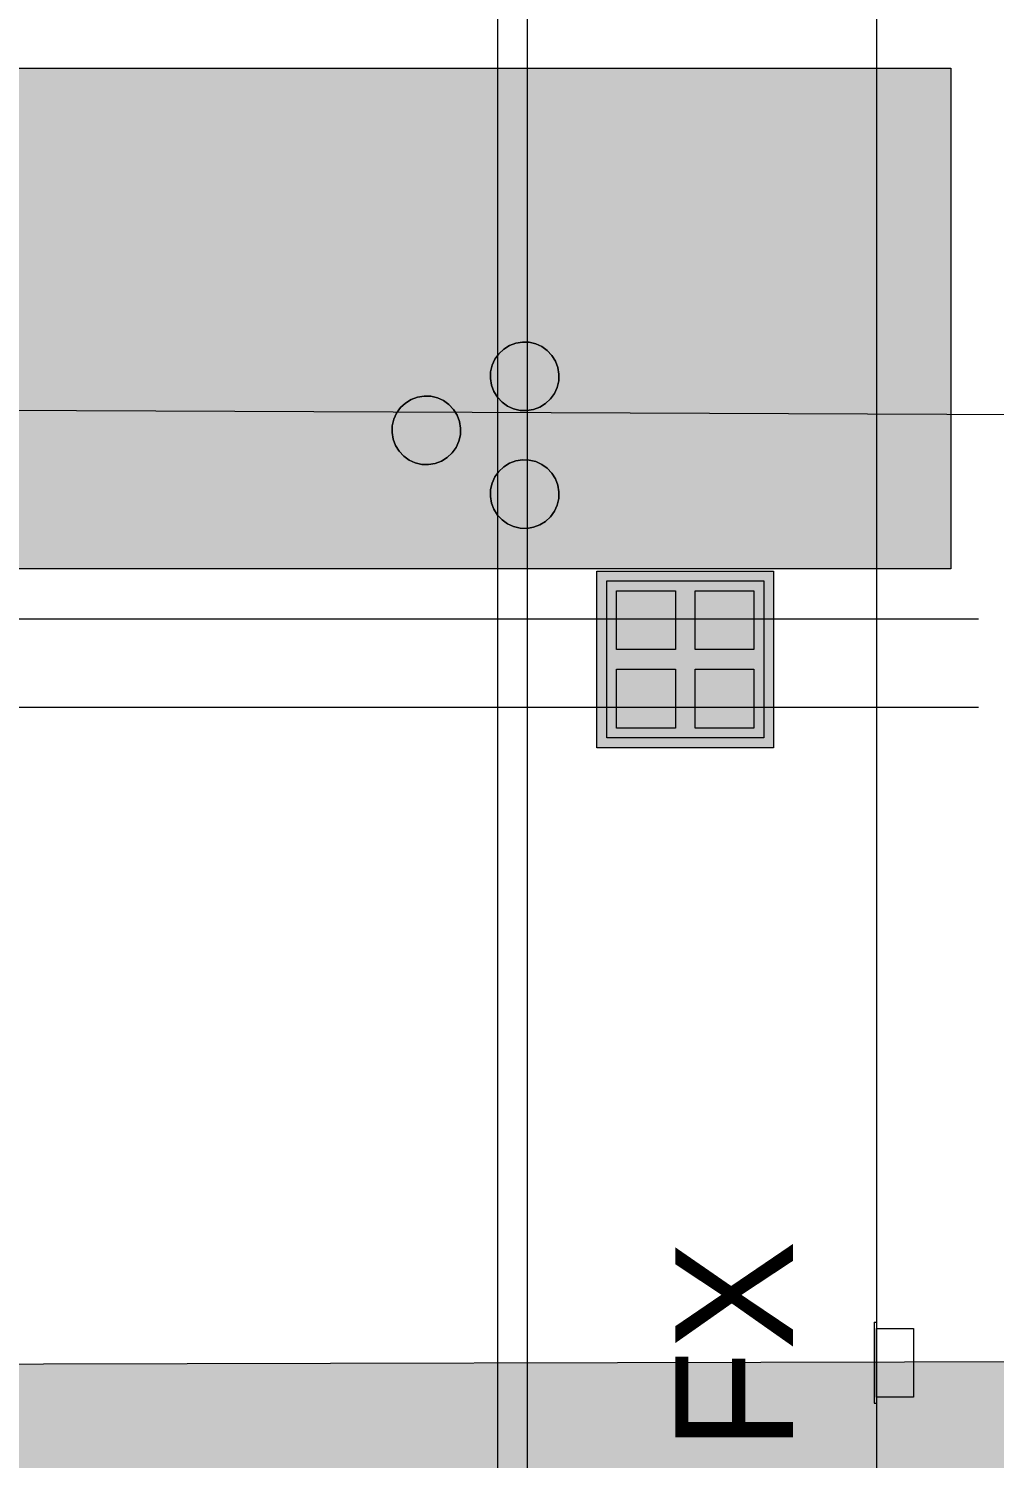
# Model space of a CAD drawing. Header units: inches. Extents: x -10671 to 1761, y -674 to 7170.
# Drawn here: x -7767.1 to -7570.3, y 5615.5 to 5906.8 of the extents above; entities that cross this region are included whole.
import ezdxf

# ---------------------------------------------------------------- set-up
doc = ezdxf.new("R2010")
doc.units = ezdxf.units.IN
doc.header["$LTSCALE"] = 19.2
doc.header["$MEASUREMENT"] = 0
for name, color, linetype, lineweight, true_color in [('DWG-bldg-utility box', 3, 'Continuous', 18, 0x00ff00), ('Venue-Ceiling-HVAC', 7, 'Continuous', 5, 0xbbbbbb), ('Venue-Ceiling-Obstructions', 7, 'Continuous', 5, 0xdd0000), ('Venue-Fire Apparatus and Text', 1, 'Continuous', 5, 0xff0000), ('Venue-Rigging Steel-High', 7, 'Continuous', 5, 0x800000), ('Venue-Rigging Steel-Low', 7, 'Continuous', 5, 0x0000dd)]:
    doc.layers.add(name, color=color, linetype=linetype, lineweight=lineweight, true_color=true_color)
for name, color, linetype, lineweight in [('Venue-Ceiling-Lights', 7, 'Continuous', 5), ('Venue-Ceiling-Lights Circuits', 7, 'Continuous', 5), ('Venue-Floor Pockets', 7, 'Continuous', 5), ('Venue-Walls and Doors', 7, 'Continuous', 5)]:
    doc.layers.add(name, color=color, linetype=linetype, lineweight=lineweight)
doc.styles.add('Arial', font='Arial')

# ---------------------------------------------------------------- blocks, each defined once
blk = doc.blocks.new('FLOORBOX')
at = {"layer": 'Venue-Floor Pockets', "linetype": 'Continuous', "lineweight": 0, "true_color": 0xaaaaaa}
blk.add_hatch(color=253, dxfattribs=at).paths.add_polyline_path([(-18, 18), (18, 18), (18, -18), (-18, -18)])
at = {"layer": 'Venue-Floor Pockets', "linetype": 'Continuous', "lineweight": 0, "true_color": 0xbbbbbb}
blk.add_hatch(color=9, dxfattribs=at).paths.add_polyline_path([(-16, 16), (16, 16), (16, -16), (-16, -16)])
at = {"layer": 'Venue-Floor Pockets', "linetype": 'Continuous', "lineweight": 0, "true_color": 0xdddddd}
for points in [[(-14, 14), (-2, 14), (-2, 2), (-14, 2)], [(2, 14), (14, 14), (14, 2), (2, 2)], [(-14, -2), (-2, -2), (-2, -14), (-14, -14)], [(2, -2), (14, -2), (14, -14), (2, -14)]]:
    blk.add_hatch(color=254, dxfattribs=at).paths.add_polyline_path(points)
at = {"layer": 'Venue-Floor Pockets', "color": 7, "linetype": 'Continuous', "lineweight": 5, "flags": 128}
for points in [[(-18, 18), (18, 18), (18, -18), (-18, -18)], [(-16, 16), (16, 16), (16, -16), (-16, -16)], [(-14, 14), (-2, 14), (-2, 2), (-14, 2)], [(2, 14), (14, 14), (14, 2), (2, 2)], [(-14, -2), (-2, -2), (-2, -14), (-14, -14)], [(2, -2), (14, -2), (14, -14), (2, -14)]]:
    blk.add_lwpolyline(points, close=True, dxfattribs=at)
blk = doc.blocks.new('FEVC')
at = {"layer": 'Venue-Fire Apparatus and Text'}
for p, q in [((8.25, 0.5), (-8.25, 0.5)), ((-8.25, 0.5), (-8.25, 0)), ((8.25, 0), (-8.25, 0)), ((8.25, 0.5), (8.25, 0))]:
    blk.add_line(p, q, dxfattribs=at)
at = {"layer": 'Venue-Fire Apparatus and Text', "flags": 128}
blk.add_lwpolyline([(-7, 0), (7, 0), (7, -7.5), (-7, -7.5)], close=True, dxfattribs=at)
blk = doc.blocks.new('Group-1309-1')
at = {"layer": 'Venue-Ceiling-Lights', "color": 12, "linetype": 'Continuous', "lineweight": 5, "true_color": 0xdd0000}
for points, invisible_edges in [([(-7672.96, 5835.51, 372.05), (-7670.24, 5841.52, 372.05), (-7666.44, 5842.95, 372.05), (-7672.96, 5835.51, 372.05)], 15), ([(-7665.52, 5828.98, 372.05), (-7672.96, 5835.51, 372.05), (-7666.44, 5842.95, 372.05), (-7665.52, 5828.98, 372.05)], 15), ([(-7666.44, 5842.95, 360.05), (-7670.24, 5841.52, 360.05), (-7672.96, 5835.51, 360.05), (-7666.44, 5842.95, 360.05)], 15), ([(-7658.99, 5836.42, 360.05), (-7666.44, 5842.95, 360.05), (-7672.96, 5835.51, 360.05), (-7658.99, 5836.42, 360.05)], 15), ([(-7672.96, 5835.51, 372.05), (-7672.04, 5839.47, 372.05), (-7670.24, 5841.52, 372.05), (-7672.96, 5835.51, 372.05)], 15), ([(-7670.24, 5841.52, 360.05), (-7672.04, 5839.47, 360.05), (-7672.96, 5835.51, 360.05), (-7670.24, 5841.52, 360.05)], 15), ([(-7672.04, 5839.47, 372.05), (-7671.24, 5840.58, 372.05), (-7670.24, 5841.52, 372.05), (-7672.04, 5839.47, 372.05)], 12), ([(-7670.24, 5841.52, 360.05), (-7671.24, 5840.58, 360.05), (-7672.04, 5839.47, 360.05), (-7670.24, 5841.52, 360.05)], 12), ([(-7670.24, 5841.52, 372.05), (-7669.08, 5842.24, 372.05), (-7666.44, 5842.95, 372.05), (-7670.24, 5841.52, 372.05)], 14), ([(-7666.44, 5842.95, 360.05), (-7669.08, 5842.24, 360.05), (-7670.24, 5841.52, 360.05), (-7666.44, 5842.95, 360.05)], 13), ([(-7669.08, 5842.24, 372.05), (-7667.79, 5842.73, 372.05), (-7666.44, 5842.95, 372.05), (-7669.08, 5842.24, 372.05)], 12), ([(-7666.44, 5842.95, 360.05), (-7667.79, 5842.73, 360.05), (-7669.08, 5842.24, 360.05), (-7666.44, 5842.95, 360.05)], 12), ([(-7666.44, 5842.95, 372.05), (-7665.07, 5842.91, 372.05), (-7662.48, 5842.03, 372.05), (-7666.44, 5842.95, 372.05)], 14), ([(-7666.44, 5842.95, 372.05), (-7662.48, 5842.03, 372.05), (-7660.43, 5840.23, 372.05), (-7666.44, 5842.95, 372.05)], 15), ([(-7666.44, 5842.95, 372.05), (-7660.43, 5840.23, 372.05), (-7658.99, 5836.42, 372.05), (-7666.44, 5842.95, 372.05)], 15), ([(-7666.44, 5842.95, 372.05), (-7658.99, 5836.42, 372.05), (-7665.52, 5828.98, 372.05), (-7666.44, 5842.95, 372.05)], 15), ([(-7662.48, 5842.03, 360.05), (-7665.07, 5842.91, 360.05), (-7666.44, 5842.95, 360.05), (-7662.48, 5842.03, 360.05)], 13), ([(-7660.43, 5840.23, 360.05), (-7662.48, 5842.03, 360.05), (-7666.44, 5842.95, 360.05), (-7660.43, 5840.23, 360.05)], 15), ([(-7658.99, 5836.42, 360.05), (-7660.43, 5840.23, 360.05), (-7666.44, 5842.95, 360.05), (-7658.99, 5836.42, 360.05)], 15), ([(-7665.07, 5842.91, 372.05), (-7663.73, 5842.6, 372.05), (-7662.48, 5842.03, 372.05), (-7665.07, 5842.91, 372.05)], 12), ([(-7662.48, 5842.03, 360.05), (-7663.73, 5842.6, 360.05), (-7665.07, 5842.91, 360.05), (-7662.48, 5842.03, 360.05)], 12), ([(-7662.48, 5842.03, 372.05), (-7661.36, 5841.23, 372.05), (-7660.43, 5840.23, 372.05), (-7662.48, 5842.03, 372.05)], 12), ([(-7660.43, 5840.23, 360.05), (-7661.36, 5841.23, 360.05), (-7662.48, 5842.03, 360.05), (-7660.43, 5840.23, 360.05)], 12), ([(-7672.96, 5835.51, 372.05), (-7672.92, 5836.88, 372.05), (-7672.04, 5839.47, 372.05), (-7672.96, 5835.51, 372.05)], 14), ([(-7672.04, 5839.47, 360.05), (-7672.92, 5836.88, 360.05), (-7672.96, 5835.51, 360.05), (-7672.04, 5839.47, 360.05)], 13), ([(-7672.92, 5836.88, 372.05), (-7672.61, 5838.22, 372.05), (-7672.04, 5839.47, 372.05), (-7672.92, 5836.88, 372.05)], 12), ([(-7672.04, 5839.47, 360.05), (-7672.61, 5838.22, 360.05), (-7672.92, 5836.88, 360.05), (-7672.04, 5839.47, 360.05)], 12), ([(-7660.43, 5840.23, 372.05), (-7659.7, 5839.06, 372.05), (-7658.99, 5836.42, 372.05), (-7660.43, 5840.23, 372.05)], 14), ([(-7658.99, 5836.42, 360.05), (-7659.7, 5839.06, 360.05), (-7660.43, 5840.23, 360.05), (-7658.99, 5836.42, 360.05)], 13), ([(-7659.7, 5839.06, 372.05), (-7659.22, 5837.78, 372.05), (-7658.99, 5836.42, 372.05), (-7659.7, 5839.06, 372.05)], 12), ([(-7658.99, 5836.42, 360.05), (-7659.22, 5837.78, 360.05), (-7659.7, 5839.06, 360.05), (-7658.99, 5836.42, 360.05)], 12), ([(-7672.96, 5835.51, 360.05), (-7665.52, 5828.98, 360.05), (-7658.99, 5836.42, 360.05), (-7672.96, 5835.51, 360.05)], 15), ([(-7672.26, 5832.87, 372.05), (-7672.74, 5834.15, 372.05), (-7672.96, 5835.51, 372.05), (-7672.26, 5832.87, 372.05)], 12), ([(-7671.53, 5831.71, 372.05), (-7672.26, 5832.87, 372.05), (-7672.96, 5835.51, 372.05), (-7671.53, 5831.71, 372.05)], 14), ([(-7665.52, 5828.98, 372.05), (-7671.53, 5831.71, 372.05), (-7672.96, 5835.51, 372.05), (-7665.52, 5828.98, 372.05)], 15), ([(-7672.96, 5835.51, 360.05), (-7672.74, 5834.15, 360.05), (-7672.26, 5832.87, 360.05), (-7672.96, 5835.51, 360.05)], 12), ([(-7672.96, 5835.51, 360.05), (-7672.26, 5832.87, 360.05), (-7671.53, 5831.71, 360.05), (-7672.96, 5835.51, 360.05)], 13), ([(-7672.96, 5835.51, 360.05), (-7671.53, 5831.71, 360.05), (-7665.52, 5828.98, 360.05), (-7672.96, 5835.51, 360.05)], 15), ([(-7658.99, 5836.42, 372.05), (-7661.72, 5830.41, 372.05), (-7665.52, 5828.98, 372.05), (-7658.99, 5836.42, 372.05)], 15), ([(-7665.52, 5828.98, 360.05), (-7661.72, 5830.41, 360.05), (-7658.99, 5836.42, 360.05), (-7665.52, 5828.98, 360.05)], 15), ([(-7658.99, 5836.42, 372.05), (-7659.92, 5832.47, 372.05), (-7661.72, 5830.41, 372.05), (-7658.99, 5836.42, 372.05)], 15), ([(-7661.72, 5830.41, 360.05), (-7659.92, 5832.47, 360.05), (-7658.99, 5836.42, 360.05), (-7661.72, 5830.41, 360.05)], 15), ([(-7658.99, 5836.42, 372.05), (-7659.04, 5835.05, 372.05), (-7659.92, 5832.47, 372.05), (-7658.99, 5836.42, 372.05)], 14), ([(-7659.92, 5832.47, 360.05), (-7659.04, 5835.05, 360.05), (-7658.99, 5836.42, 360.05), (-7659.92, 5832.47, 360.05)], 13), ([(-7659.04, 5835.05, 372.05), (-7659.35, 5833.72, 372.05), (-7659.92, 5832.47, 372.05), (-7659.04, 5835.05, 372.05)], 12), ([(-7659.92, 5832.47, 360.05), (-7659.35, 5833.72, 360.05), (-7659.04, 5835.05, 360.05), (-7659.92, 5832.47, 360.05)], 12), ([(-7693, 5824.51, 372.05), (-7690.28, 5830.52, 372.05), (-7686.47, 5831.95, 372.05), (-7693, 5824.51, 372.05)], 15), ([(-7685.56, 5817.98, 372.05), (-7693, 5824.51, 372.05), (-7686.47, 5831.95, 372.05), (-7685.56, 5817.98, 372.05)], 15), ([(-7686.47, 5831.95, 360.05), (-7690.28, 5830.52, 360.05), (-7693, 5824.51, 360.05), (-7686.47, 5831.95, 360.05)], 15), ([(-7679.03, 5825.42, 360.05), (-7686.47, 5831.95, 360.05), (-7693, 5824.51, 360.05), (-7679.03, 5825.42, 360.05)], 15), ([(-7690.28, 5830.52, 372.05), (-7689.11, 5831.24, 372.05), (-7686.47, 5831.95, 372.05), (-7690.28, 5830.52, 372.05)], 14), ([(-7686.47, 5831.95, 360.05), (-7689.11, 5831.24, 360.05), (-7690.28, 5830.52, 360.05), (-7686.47, 5831.95, 360.05)], 13), ([(-7689.11, 5831.24, 372.05), (-7687.83, 5831.73, 372.05), (-7686.47, 5831.95, 372.05), (-7689.11, 5831.24, 372.05)], 12), ([(-7686.47, 5831.95, 360.05), (-7687.83, 5831.73, 360.05), (-7689.11, 5831.24, 360.05), (-7686.47, 5831.95, 360.05)], 12), ([(-7686.47, 5831.95, 372.05), (-7685.1, 5831.91, 372.05), (-7682.51, 5831.03, 372.05), (-7686.47, 5831.95, 372.05)], 14), ([(-7686.47, 5831.95, 372.05), (-7682.51, 5831.03, 372.05), (-7680.46, 5829.23, 372.05), (-7686.47, 5831.95, 372.05)], 15), ([(-7686.47, 5831.95, 372.05), (-7680.46, 5829.23, 372.05), (-7679.03, 5825.42, 372.05), (-7686.47, 5831.95, 372.05)], 15), ([(-7686.47, 5831.95, 372.05), (-7679.03, 5825.42, 372.05), (-7685.56, 5817.98, 372.05), (-7686.47, 5831.95, 372.05)], 15), ([(-7682.51, 5831.03, 360.05), (-7685.1, 5831.91, 360.05), (-7686.47, 5831.95, 360.05), (-7682.51, 5831.03, 360.05)], 13), ([(-7680.46, 5829.23, 360.05), (-7682.51, 5831.03, 360.05), (-7686.47, 5831.95, 360.05), (-7680.46, 5829.23, 360.05)], 15), ([(-7679.03, 5825.42, 360.05), (-7680.46, 5829.23, 360.05), (-7686.47, 5831.95, 360.05), (-7679.03, 5825.42, 360.05)], 15), ([(-7685.1, 5831.91, 372.05), (-7683.76, 5831.6, 372.05), (-7682.51, 5831.03, 372.05), (-7685.1, 5831.91, 372.05)], 12), ([(-7682.51, 5831.03, 360.05), (-7683.76, 5831.6, 360.05), (-7685.1, 5831.91, 360.05), (-7682.51, 5831.03, 360.05)], 12), ([(-7659.92, 5832.47, 372.05), (-7660.72, 5831.35, 372.05), (-7661.72, 5830.41, 372.05), (-7659.92, 5832.47, 372.05)], 12), ([(-7661.72, 5830.41, 360.05), (-7660.72, 5831.35, 360.05), (-7659.92, 5832.47, 360.05), (-7661.72, 5830.41, 360.05)], 12), ([(-7693, 5824.51, 372.05), (-7692.08, 5828.47, 372.05), (-7690.28, 5830.52, 372.05), (-7693, 5824.51, 372.05)], 15), ([(-7690.28, 5830.52, 360.05), (-7692.08, 5828.47, 360.05), (-7693, 5824.51, 360.05), (-7690.28, 5830.52, 360.05)], 15), ([(-7692.08, 5828.47, 372.05), (-7691.28, 5829.58, 372.05), (-7690.28, 5830.52, 372.05), (-7692.08, 5828.47, 372.05)], 12), ([(-7690.28, 5830.52, 360.05), (-7691.28, 5829.58, 360.05), (-7692.08, 5828.47, 360.05), (-7690.28, 5830.52, 360.05)], 12), ([(-7682.51, 5831.03, 372.05), (-7681.4, 5830.23, 372.05), (-7680.46, 5829.23, 372.05), (-7682.51, 5831.03, 372.05)], 12), ([(-7680.46, 5829.23, 360.05), (-7681.4, 5830.23, 360.05), (-7682.51, 5831.03, 360.05), (-7680.46, 5829.23, 360.05)], 12), ([(-7680.46, 5829.23, 372.05), (-7679.74, 5828.06, 372.05), (-7679.03, 5825.42, 372.05), (-7680.46, 5829.23, 372.05)], 14), ([(-7679.03, 5825.42, 360.05), (-7679.74, 5828.06, 360.05), (-7680.46, 5829.23, 360.05), (-7679.03, 5825.42, 360.05)], 13), ([(-7669.48, 5829.9, 372.05), (-7670.59, 5830.7, 372.05), (-7671.53, 5831.71, 372.05), (-7669.48, 5829.9, 372.05)], 12), ([(-7665.52, 5828.98, 372.05), (-7669.48, 5829.9, 372.05), (-7671.53, 5831.71, 372.05), (-7665.52, 5828.98, 372.05)], 15), ([(-7671.53, 5831.71, 360.05), (-7670.59, 5830.7, 360.05), (-7669.48, 5829.9, 360.05), (-7671.53, 5831.71, 360.05)], 12), ([(-7671.53, 5831.71, 360.05), (-7669.48, 5829.9, 360.05), (-7665.52, 5828.98, 360.05), (-7671.53, 5831.71, 360.05)], 15), ([(-7666.89, 5829.03, 372.05), (-7668.23, 5829.34, 372.05), (-7669.48, 5829.9, 372.05), (-7666.89, 5829.03, 372.05)], 12), ([(-7665.52, 5828.98, 372.05), (-7666.89, 5829.03, 372.05), (-7669.48, 5829.9, 372.05), (-7665.52, 5828.98, 372.05)], 14), ([(-7669.48, 5829.9, 360.05), (-7668.23, 5829.34, 360.05), (-7666.89, 5829.03, 360.05), (-7669.48, 5829.9, 360.05)], 12), ([(-7669.48, 5829.9, 360.05), (-7666.89, 5829.03, 360.05), (-7665.52, 5828.98, 360.05), (-7669.48, 5829.9, 360.05)], 13), ([(-7661.72, 5830.41, 372.05), (-7662.88, 5829.69, 372.05), (-7665.52, 5828.98, 372.05), (-7661.72, 5830.41, 372.05)], 14), ([(-7665.52, 5828.98, 360.05), (-7662.88, 5829.69, 360.05), (-7661.72, 5830.41, 360.05), (-7665.52, 5828.98, 360.05)], 13), ([(-7662.88, 5829.69, 372.05), (-7664.17, 5829.21, 372.05), (-7665.52, 5828.98, 372.05), (-7662.88, 5829.69, 372.05)], 12), ([(-7665.52, 5828.98, 360.05), (-7664.17, 5829.21, 360.05), (-7662.88, 5829.69, 360.05), (-7665.52, 5828.98, 360.05)], 12), ([(-7693, 5824.51, 372.05), (-7692.95, 5825.88, 372.05), (-7692.08, 5828.47, 372.05), (-7693, 5824.51, 372.05)], 14), ([(-7692.08, 5828.47, 360.05), (-7692.95, 5825.88, 360.05), (-7693, 5824.51, 360.05), (-7692.08, 5828.47, 360.05)], 13), ([(-7692.95, 5825.88, 372.05), (-7692.64, 5827.22, 372.05), (-7692.08, 5828.47, 372.05), (-7692.95, 5825.88, 372.05)], 12), ([(-7692.08, 5828.47, 360.05), (-7692.64, 5827.22, 360.05), (-7692.95, 5825.88, 360.05), (-7692.08, 5828.47, 360.05)], 12), ([(-7679.74, 5828.06, 372.05), (-7679.25, 5826.78, 372.05), (-7679.03, 5825.42, 372.05), (-7679.74, 5828.06, 372.05)], 12), ([(-7679.03, 5825.42, 360.05), (-7679.25, 5826.78, 360.05), (-7679.74, 5828.06, 360.05), (-7679.03, 5825.42, 360.05)], 12), ([(-7693, 5824.51, 360.05), (-7685.56, 5817.98, 360.05), (-7679.03, 5825.42, 360.05), (-7693, 5824.51, 360.05)], 15), ([(-7692.29, 5821.87, 372.05), (-7692.78, 5823.15, 372.05), (-7693, 5824.51, 372.05), (-7692.29, 5821.87, 372.05)], 12), ([(-7691.57, 5820.71, 372.05), (-7692.29, 5821.87, 372.05), (-7693, 5824.51, 372.05), (-7691.57, 5820.71, 372.05)], 14), ([(-7685.56, 5817.98, 372.05), (-7691.57, 5820.71, 372.05), (-7693, 5824.51, 372.05), (-7685.56, 5817.98, 372.05)], 15), ([(-7693, 5824.51, 360.05), (-7692.78, 5823.15, 360.05), (-7692.29, 5821.87, 360.05), (-7693, 5824.51, 360.05)], 12), ([(-7693, 5824.51, 360.05), (-7692.29, 5821.87, 360.05), (-7691.57, 5820.71, 360.05), (-7693, 5824.51, 360.05)], 13), ([(-7693, 5824.51, 360.05), (-7691.57, 5820.71, 360.05), (-7685.56, 5817.98, 360.05), (-7693, 5824.51, 360.05)], 15), ([(-7679.03, 5825.42, 372.05), (-7681.75, 5819.41, 372.05), (-7685.56, 5817.98, 372.05), (-7679.03, 5825.42, 372.05)], 15), ([(-7685.56, 5817.98, 360.05), (-7681.75, 5819.41, 360.05), (-7679.03, 5825.42, 360.05), (-7685.56, 5817.98, 360.05)], 15), ([(-7679.03, 5825.42, 372.05), (-7679.95, 5821.47, 372.05), (-7681.75, 5819.41, 372.05), (-7679.03, 5825.42, 372.05)], 15), ([(-7681.75, 5819.41, 360.05), (-7679.95, 5821.47, 360.05), (-7679.03, 5825.42, 360.05), (-7681.75, 5819.41, 360.05)], 15), ([(-7679.03, 5825.42, 372.05), (-7679.07, 5824.05, 372.05), (-7679.95, 5821.47, 372.05), (-7679.03, 5825.42, 372.05)], 14), ([(-7679.95, 5821.47, 360.05), (-7679.07, 5824.05, 360.05), (-7679.03, 5825.42, 360.05), (-7679.95, 5821.47, 360.05)], 13), ([(-7679.07, 5824.05, 372.05), (-7679.39, 5822.72, 372.05), (-7679.95, 5821.47, 372.05), (-7679.07, 5824.05, 372.05)], 12), ([(-7679.95, 5821.47, 360.05), (-7679.39, 5822.72, 360.05), (-7679.07, 5824.05, 360.05), (-7679.95, 5821.47, 360.05)], 12), ([(-7689.51, 5818.9, 372.05), (-7690.63, 5819.7, 372.05), (-7691.57, 5820.71, 372.05), (-7689.51, 5818.9, 372.05)], 12), ([(-7685.56, 5817.98, 372.05), (-7689.51, 5818.9, 372.05), (-7691.57, 5820.71, 372.05), (-7685.56, 5817.98, 372.05)], 15), ([(-7691.57, 5820.71, 360.05), (-7690.63, 5819.7, 360.05), (-7689.51, 5818.9, 360.05), (-7691.57, 5820.71, 360.05)], 12), ([(-7691.57, 5820.71, 360.05), (-7689.51, 5818.9, 360.05), (-7685.56, 5817.98, 360.05), (-7691.57, 5820.71, 360.05)], 15), ([(-7679.95, 5821.47, 372.05), (-7680.75, 5820.35, 372.05), (-7681.75, 5819.41, 372.05), (-7679.95, 5821.47, 372.05)], 12), ([(-7681.75, 5819.41, 360.05), (-7680.75, 5820.35, 360.05), (-7679.95, 5821.47, 360.05), (-7681.75, 5819.41, 360.05)], 12), ([(-7686.93, 5818.03, 372.05), (-7688.26, 5818.34, 372.05), (-7689.51, 5818.9, 372.05), (-7686.93, 5818.03, 372.05)], 12), ([(-7685.56, 5817.98, 372.05), (-7686.93, 5818.03, 372.05), (-7689.51, 5818.9, 372.05), (-7685.56, 5817.98, 372.05)], 14), ([(-7689.51, 5818.9, 360.05), (-7688.26, 5818.34, 360.05), (-7686.93, 5818.03, 360.05), (-7689.51, 5818.9, 360.05)], 12), ([(-7689.51, 5818.9, 360.05), (-7686.93, 5818.03, 360.05), (-7685.56, 5817.98, 360.05), (-7689.51, 5818.9, 360.05)], 13), ([(-7681.75, 5819.41, 372.05), (-7682.92, 5818.69, 372.05), (-7685.56, 5817.98, 372.05), (-7681.75, 5819.41, 372.05)], 14), ([(-7685.56, 5817.98, 360.05), (-7682.92, 5818.69, 360.05), (-7681.75, 5819.41, 360.05), (-7685.56, 5817.98, 360.05)], 13), ([(-7682.92, 5818.69, 372.05), (-7684.2, 5818.21, 372.05), (-7685.56, 5817.98, 372.05), (-7682.92, 5818.69, 372.05)], 12), ([(-7685.56, 5817.98, 360.05), (-7684.2, 5818.21, 360.05), (-7682.92, 5818.69, 360.05), (-7685.56, 5817.98, 360.05)], 12), ([(-7672.96, 5811.51, 372.05), (-7670.24, 5817.52, 372.05), (-7666.44, 5818.95, 372.05), (-7672.96, 5811.51, 372.05)], 15), ([(-7665.52, 5804.98, 372.05), (-7672.96, 5811.51, 372.05), (-7666.44, 5818.95, 372.05), (-7665.52, 5804.98, 372.05)], 15), ([(-7666.44, 5818.95, 360.05), (-7670.24, 5817.52, 360.05), (-7672.96, 5811.51, 360.05), (-7666.44, 5818.95, 360.05)], 15), ([(-7658.99, 5812.42, 360.05), (-7666.44, 5818.95, 360.05), (-7672.96, 5811.51, 360.05), (-7658.99, 5812.42, 360.05)], 15), ([(-7672.96, 5811.51, 372.05), (-7672.04, 5815.47, 372.05), (-7670.24, 5817.52, 372.05), (-7672.96, 5811.51, 372.05)], 15), ([(-7670.24, 5817.52, 360.05), (-7672.04, 5815.47, 360.05), (-7672.96, 5811.51, 360.05), (-7670.24, 5817.52, 360.05)], 15), ([(-7672.04, 5815.47, 372.05), (-7671.24, 5816.58, 372.05), (-7670.24, 5817.52, 372.05), (-7672.04, 5815.47, 372.05)], 12), ([(-7670.24, 5817.52, 360.05), (-7671.24, 5816.58, 360.05), (-7672.04, 5815.47, 360.05), (-7670.24, 5817.52, 360.05)], 12), ([(-7670.24, 5817.52, 372.05), (-7669.08, 5818.24, 372.05), (-7666.44, 5818.95, 372.05), (-7670.24, 5817.52, 372.05)], 14), ([(-7666.44, 5818.95, 360.05), (-7669.08, 5818.24, 360.05), (-7670.24, 5817.52, 360.05), (-7666.44, 5818.95, 360.05)], 13), ([(-7669.08, 5818.24, 372.05), (-7667.79, 5818.73, 372.05), (-7666.44, 5818.95, 372.05), (-7669.08, 5818.24, 372.05)], 12), ([(-7666.44, 5818.95, 360.05), (-7667.79, 5818.73, 360.05), (-7669.08, 5818.24, 360.05), (-7666.44, 5818.95, 360.05)], 12), ([(-7666.44, 5818.95, 372.05), (-7665.07, 5818.91, 372.05), (-7662.48, 5818.03, 372.05), (-7666.44, 5818.95, 372.05)], 14), ([(-7666.44, 5818.95, 372.05), (-7662.48, 5818.03, 372.05), (-7660.43, 5816.23, 372.05), (-7666.44, 5818.95, 372.05)], 15), ([(-7666.44, 5818.95, 372.05), (-7660.43, 5816.23, 372.05), (-7658.99, 5812.42, 372.05), (-7666.44, 5818.95, 372.05)], 15), ([(-7666.44, 5818.95, 372.05), (-7658.99, 5812.42, 372.05), (-7665.52, 5804.98, 372.05), (-7666.44, 5818.95, 372.05)], 15), ([(-7662.48, 5818.03, 360.05), (-7665.07, 5818.91, 360.05), (-7666.44, 5818.95, 360.05), (-7662.48, 5818.03, 360.05)], 13), ([(-7660.43, 5816.23, 360.05), (-7662.48, 5818.03, 360.05), (-7666.44, 5818.95, 360.05), (-7660.43, 5816.23, 360.05)], 15), ([(-7658.99, 5812.42, 360.05), (-7660.43, 5816.23, 360.05), (-7666.44, 5818.95, 360.05), (-7658.99, 5812.42, 360.05)], 15), ([(-7665.07, 5818.91, 372.05), (-7663.73, 5818.6, 372.05), (-7662.48, 5818.03, 372.05), (-7665.07, 5818.91, 372.05)], 12), ([(-7662.48, 5818.03, 360.05), (-7663.73, 5818.6, 360.05), (-7665.07, 5818.91, 360.05), (-7662.48, 5818.03, 360.05)], 12), ([(-7662.48, 5818.03, 372.05), (-7661.36, 5817.23, 372.05), (-7660.43, 5816.23, 372.05), (-7662.48, 5818.03, 372.05)], 12), ([(-7660.43, 5816.23, 360.05), (-7661.36, 5817.23, 360.05), (-7662.48, 5818.03, 360.05), (-7660.43, 5816.23, 360.05)], 12), ([(-7672.96, 5811.51, 372.05), (-7672.92, 5812.88, 372.05), (-7672.04, 5815.47, 372.05), (-7672.96, 5811.51, 372.05)], 14), ([(-7672.04, 5815.47, 360.05), (-7672.92, 5812.88, 360.05), (-7672.96, 5811.51, 360.05), (-7672.04, 5815.47, 360.05)], 13), ([(-7672.92, 5812.88, 372.05), (-7672.61, 5814.22, 372.05), (-7672.04, 5815.47, 372.05), (-7672.92, 5812.88, 372.05)], 12), ([(-7672.04, 5815.47, 360.05), (-7672.61, 5814.22, 360.05), (-7672.92, 5812.88, 360.05), (-7672.04, 5815.47, 360.05)], 12), ([(-7660.43, 5816.23, 372.05), (-7659.7, 5815.06, 372.05), (-7658.99, 5812.42, 372.05), (-7660.43, 5816.23, 372.05)], 14), ([(-7658.99, 5812.42, 360.05), (-7659.7, 5815.06, 360.05), (-7660.43, 5816.23, 360.05), (-7658.99, 5812.42, 360.05)], 13), ([(-7659.7, 5815.06, 372.05), (-7659.22, 5813.78, 372.05), (-7658.99, 5812.42, 372.05), (-7659.7, 5815.06, 372.05)], 12), ([(-7658.99, 5812.42, 360.05), (-7659.22, 5813.78, 360.05), (-7659.7, 5815.06, 360.05), (-7658.99, 5812.42, 360.05)], 12), ([(-7672.96, 5811.51, 360.05), (-7665.52, 5804.98, 360.05), (-7658.99, 5812.42, 360.05), (-7672.96, 5811.51, 360.05)], 15), ([(-7672.26, 5808.87, 372.05), (-7672.74, 5810.15, 372.05), (-7672.96, 5811.51, 372.05), (-7672.26, 5808.87, 372.05)], 12), ([(-7671.53, 5807.71, 372.05), (-7672.26, 5808.87, 372.05), (-7672.96, 5811.51, 372.05), (-7671.53, 5807.71, 372.05)], 14), ([(-7665.52, 5804.98, 372.05), (-7671.53, 5807.71, 372.05), (-7672.96, 5811.51, 372.05), (-7665.52, 5804.98, 372.05)], 15), ([(-7672.96, 5811.51, 360.05), (-7672.74, 5810.15, 360.05), (-7672.26, 5808.87, 360.05), (-7672.96, 5811.51, 360.05)], 12), ([(-7672.96, 5811.51, 360.05), (-7672.26, 5808.87, 360.05), (-7671.53, 5807.71, 360.05), (-7672.96, 5811.51, 360.05)], 13), ([(-7672.96, 5811.51, 360.05), (-7671.53, 5807.71, 360.05), (-7665.52, 5804.98, 360.05), (-7672.96, 5811.51, 360.05)], 15), ([(-7658.99, 5812.42, 372.05), (-7661.72, 5806.41, 372.05), (-7665.52, 5804.98, 372.05), (-7658.99, 5812.42, 372.05)], 15), ([(-7665.52, 5804.98, 360.05), (-7661.72, 5806.41, 360.05), (-7658.99, 5812.42, 360.05), (-7665.52, 5804.98, 360.05)], 15), ([(-7658.99, 5812.42, 372.05), (-7659.92, 5808.47, 372.05), (-7661.72, 5806.41, 372.05), (-7658.99, 5812.42, 372.05)], 15), ([(-7661.72, 5806.41, 360.05), (-7659.92, 5808.47, 360.05), (-7658.99, 5812.42, 360.05), (-7661.72, 5806.41, 360.05)], 15), ([(-7658.99, 5812.42, 372.05), (-7659.04, 5811.05, 372.05), (-7659.92, 5808.47, 372.05), (-7658.99, 5812.42, 372.05)], 14), ([(-7659.92, 5808.47, 360.05), (-7659.04, 5811.05, 360.05), (-7658.99, 5812.42, 360.05), (-7659.92, 5808.47, 360.05)], 13), ([(-7659.04, 5811.05, 372.05), (-7659.35, 5809.72, 372.05), (-7659.92, 5808.47, 372.05), (-7659.04, 5811.05, 372.05)], 12), ([(-7659.92, 5808.47, 360.05), (-7659.35, 5809.72, 360.05), (-7659.04, 5811.05, 360.05), (-7659.92, 5808.47, 360.05)], 12), ([(-7669.48, 5805.9, 372.05), (-7670.59, 5806.7, 372.05), (-7671.53, 5807.71, 372.05), (-7669.48, 5805.9, 372.05)], 12), ([(-7665.52, 5804.98, 372.05), (-7669.48, 5805.9, 372.05), (-7671.53, 5807.71, 372.05), (-7665.52, 5804.98, 372.05)], 15), ([(-7671.53, 5807.71, 360.05), (-7670.59, 5806.7, 360.05), (-7669.48, 5805.9, 360.05), (-7671.53, 5807.71, 360.05)], 12), ([(-7671.53, 5807.71, 360.05), (-7669.48, 5805.9, 360.05), (-7665.52, 5804.98, 360.05), (-7671.53, 5807.71, 360.05)], 15), ([(-7666.89, 5805.03, 372.05), (-7668.23, 5805.34, 372.05), (-7669.48, 5805.9, 372.05), (-7666.89, 5805.03, 372.05)], 12), ([(-7665.52, 5804.98, 372.05), (-7666.89, 5805.03, 372.05), (-7669.48, 5805.9, 372.05), (-7665.52, 5804.98, 372.05)], 14), ([(-7669.48, 5805.9, 360.05), (-7668.23, 5805.34, 360.05), (-7666.89, 5805.03, 360.05), (-7669.48, 5805.9, 360.05)], 12), ([(-7669.48, 5805.9, 360.05), (-7666.89, 5805.03, 360.05), (-7665.52, 5804.98, 360.05), (-7669.48, 5805.9, 360.05)], 13), ([(-7661.72, 5806.41, 372.05), (-7662.88, 5805.69, 372.05), (-7665.52, 5804.98, 372.05), (-7661.72, 5806.41, 372.05)], 14), ([(-7665.52, 5804.98, 360.05), (-7662.88, 5805.69, 360.05), (-7661.72, 5806.41, 360.05), (-7665.52, 5804.98, 360.05)], 13), ([(-7662.88, 5805.69, 372.05), (-7664.17, 5805.21, 372.05), (-7665.52, 5804.98, 372.05), (-7662.88, 5805.69, 372.05)], 12), ([(-7665.52, 5804.98, 360.05), (-7664.17, 5805.21, 360.05), (-7662.88, 5805.69, 360.05), (-7665.52, 5804.98, 360.05)], 12), ([(-7659.92, 5808.47, 372.05), (-7660.72, 5807.35, 372.05), (-7661.72, 5806.41, 372.05), (-7659.92, 5808.47, 372.05)], 12), ([(-7661.72, 5806.41, 360.05), (-7660.72, 5807.35, 360.05), (-7659.92, 5808.47, 360.05), (-7661.72, 5806.41, 360.05)], 12)]:
    blk.add_3dface(points, dxfattribs=dict(at, invisible_edges=invisible_edges))
for points in [[(-7671.24, 5840.58, 372.05), (-7671.24, 5840.58, 360.05), (-7672.04, 5839.47, 360.05), (-7672.04, 5839.47, 372.05)], [(-7670.24, 5841.52, 372.05), (-7670.24, 5841.52, 360.05), (-7671.24, 5840.58, 360.05), (-7671.24, 5840.58, 372.05)], [(-7669.08, 5842.24, 372.05), (-7669.08, 5842.24, 360.05), (-7670.24, 5841.52, 360.05), (-7670.24, 5841.52, 372.05)], [(-7667.79, 5842.73, 372.05), (-7667.79, 5842.73, 360.05), (-7669.08, 5842.24, 360.05), (-7669.08, 5842.24, 372.05)], [(-7666.44, 5842.95, 372.05), (-7666.44, 5842.95, 360.05), (-7667.79, 5842.73, 360.05), (-7667.79, 5842.73, 372.05)], [(-7665.07, 5842.91, 372.05), (-7665.07, 5842.91, 360.05), (-7666.44, 5842.95, 360.05), (-7666.44, 5842.95, 372.05)], [(-7663.73, 5842.6, 372.05), (-7663.73, 5842.6, 360.05), (-7665.07, 5842.91, 360.05), (-7665.07, 5842.91, 372.05)], [(-7662.48, 5842.03, 372.05), (-7662.48, 5842.03, 360.05), (-7663.73, 5842.6, 360.05), (-7663.73, 5842.6, 372.05)], [(-7661.36, 5841.23, 372.05), (-7661.36, 5841.23, 360.05), (-7662.48, 5842.03, 360.05), (-7662.48, 5842.03, 372.05)], [(-7660.43, 5840.23, 372.05), (-7660.43, 5840.23, 360.05), (-7661.36, 5841.23, 360.05), (-7661.36, 5841.23, 372.05)], [(-7672.61, 5838.22, 372.05), (-7672.61, 5838.22, 360.05), (-7672.92, 5836.88, 360.05), (-7672.92, 5836.88, 372.05)], [(-7672.04, 5839.47, 372.05), (-7672.04, 5839.47, 360.05), (-7672.61, 5838.22, 360.05), (-7672.61, 5838.22, 372.05)], [(-7659.7, 5839.06, 372.05), (-7659.7, 5839.06, 360.05), (-7660.43, 5840.23, 360.05), (-7660.43, 5840.23, 372.05)], [(-7659.22, 5837.78, 372.05), (-7659.22, 5837.78, 360.05), (-7659.7, 5839.06, 360.05), (-7659.7, 5839.06, 372.05)], [(-7658.99, 5836.42, 372.05), (-7658.99, 5836.42, 360.05), (-7659.22, 5837.78, 360.05), (-7659.22, 5837.78, 372.05)], [(-7672.92, 5836.88, 372.05), (-7672.92, 5836.88, 360.05), (-7672.96, 5835.51, 360.05), (-7672.96, 5835.51, 372.05)], [(-7672.96, 5835.51, 372.05), (-7672.96, 5835.51, 360.05), (-7672.74, 5834.15, 360.05), (-7672.74, 5834.15, 372.05)], [(-7659.35, 5833.72, 372.05), (-7659.35, 5833.72, 360.05), (-7659.04, 5835.05, 360.05), (-7659.04, 5835.05, 372.05)], [(-7659.04, 5835.05, 372.05), (-7659.04, 5835.05, 360.05), (-7658.99, 5836.42, 360.05), (-7658.99, 5836.42, 372.05)], [(-7686.47, 5831.95, 372.05), (-7686.47, 5831.95, 360.05), (-7687.83, 5831.73, 360.05), (-7687.83, 5831.73, 372.05)], [(-7685.1, 5831.91, 372.05), (-7685.1, 5831.91, 360.05), (-7686.47, 5831.95, 360.05), (-7686.47, 5831.95, 372.05)], [(-7683.76, 5831.6, 372.05), (-7683.76, 5831.6, 360.05), (-7685.1, 5831.91, 360.05), (-7685.1, 5831.91, 372.05)], [(-7672.74, 5834.15, 372.05), (-7672.74, 5834.15, 360.05), (-7672.26, 5832.87, 360.05), (-7672.26, 5832.87, 372.05)], [(-7672.26, 5832.87, 372.05), (-7672.26, 5832.87, 360.05), (-7671.53, 5831.71, 360.05), (-7671.53, 5831.71, 372.05)], [(-7660.72, 5831.35, 372.05), (-7660.72, 5831.35, 360.05), (-7659.92, 5832.47, 360.05), (-7659.92, 5832.47, 372.05)], [(-7659.92, 5832.47, 372.05), (-7659.92, 5832.47, 360.05), (-7659.35, 5833.72, 360.05), (-7659.35, 5833.72, 372.05)], [(-7691.28, 5829.58, 372.05), (-7691.28, 5829.58, 360.05), (-7692.08, 5828.47, 360.05), (-7692.08, 5828.47, 372.05)], [(-7690.28, 5830.52, 372.05), (-7690.28, 5830.52, 360.05), (-7691.28, 5829.58, 360.05), (-7691.28, 5829.58, 372.05)], [(-7689.11, 5831.24, 372.05), (-7689.11, 5831.24, 360.05), (-7690.28, 5830.52, 360.05), (-7690.28, 5830.52, 372.05)], [(-7687.83, 5831.73, 372.05), (-7687.83, 5831.73, 360.05), (-7689.11, 5831.24, 360.05), (-7689.11, 5831.24, 372.05)], [(-7682.51, 5831.03, 372.05), (-7682.51, 5831.03, 360.05), (-7683.76, 5831.6, 360.05), (-7683.76, 5831.6, 372.05)], [(-7681.4, 5830.23, 372.05), (-7681.4, 5830.23, 360.05), (-7682.51, 5831.03, 360.05), (-7682.51, 5831.03, 372.05)], [(-7680.46, 5829.23, 372.05), (-7680.46, 5829.23, 360.05), (-7681.4, 5830.23, 360.05), (-7681.4, 5830.23, 372.05)], [(-7679.74, 5828.06, 372.05), (-7679.74, 5828.06, 360.05), (-7680.46, 5829.23, 360.05), (-7680.46, 5829.23, 372.05)], [(-7671.53, 5831.71, 372.05), (-7671.53, 5831.71, 360.05), (-7670.59, 5830.7, 360.05), (-7670.59, 5830.7, 372.05)], [(-7670.59, 5830.7, 372.05), (-7670.59, 5830.7, 360.05), (-7669.48, 5829.9, 360.05), (-7669.48, 5829.9, 372.05)], [(-7669.48, 5829.9, 372.05), (-7669.48, 5829.9, 360.05), (-7668.23, 5829.34, 360.05), (-7668.23, 5829.34, 372.05)], [(-7668.23, 5829.34, 372.05), (-7668.23, 5829.34, 360.05), (-7666.89, 5829.03, 360.05), (-7666.89, 5829.03, 372.05)], [(-7666.89, 5829.03, 372.05), (-7666.89, 5829.03, 360.05), (-7665.52, 5828.98, 360.05), (-7665.52, 5828.98, 372.05)], [(-7665.52, 5828.98, 372.05), (-7665.52, 5828.98, 360.05), (-7664.17, 5829.21, 360.05), (-7664.17, 5829.21, 372.05)], [(-7664.17, 5829.21, 372.05), (-7664.17, 5829.21, 360.05), (-7662.88, 5829.69, 360.05), (-7662.88, 5829.69, 372.05)], [(-7662.88, 5829.69, 372.05), (-7662.88, 5829.69, 360.05), (-7661.72, 5830.41, 360.05), (-7661.72, 5830.41, 372.05)], [(-7661.72, 5830.41, 372.05), (-7661.72, 5830.41, 360.05), (-7660.72, 5831.35, 360.05), (-7660.72, 5831.35, 372.05)], [(-7692.64, 5827.22, 372.05), (-7692.64, 5827.22, 360.05), (-7692.95, 5825.88, 360.05), (-7692.95, 5825.88, 372.05)], [(-7692.08, 5828.47, 372.05), (-7692.08, 5828.47, 360.05), (-7692.64, 5827.22, 360.05), (-7692.64, 5827.22, 372.05)], [(-7679.25, 5826.78, 372.05), (-7679.25, 5826.78, 360.05), (-7679.74, 5828.06, 360.05), (-7679.74, 5828.06, 372.05)], [(-7679.03, 5825.42, 372.05), (-7679.03, 5825.42, 360.05), (-7679.25, 5826.78, 360.05), (-7679.25, 5826.78, 372.05)], [(-7692.95, 5825.88, 372.05), (-7692.95, 5825.88, 360.05), (-7693, 5824.51, 360.05), (-7693, 5824.51, 372.05)], [(-7693, 5824.51, 372.05), (-7693, 5824.51, 360.05), (-7692.78, 5823.15, 360.05), (-7692.78, 5823.15, 372.05)], [(-7692.78, 5823.15, 372.05), (-7692.78, 5823.15, 360.05), (-7692.29, 5821.87, 360.05), (-7692.29, 5821.87, 372.05)], [(-7679.39, 5822.72, 372.05), (-7679.39, 5822.72, 360.05), (-7679.07, 5824.05, 360.05), (-7679.07, 5824.05, 372.05)], [(-7679.07, 5824.05, 372.05), (-7679.07, 5824.05, 360.05), (-7679.03, 5825.42, 360.05), (-7679.03, 5825.42, 372.05)], [(-7692.29, 5821.87, 372.05), (-7692.29, 5821.87, 360.05), (-7691.57, 5820.71, 360.05), (-7691.57, 5820.71, 372.05)], [(-7691.57, 5820.71, 372.05), (-7691.57, 5820.71, 360.05), (-7690.63, 5819.7, 360.05), (-7690.63, 5819.7, 372.05)], [(-7681.75, 5819.41, 372.05), (-7681.75, 5819.41, 360.05), (-7680.75, 5820.35, 360.05), (-7680.75, 5820.35, 372.05)], [(-7680.75, 5820.35, 372.05), (-7680.75, 5820.35, 360.05), (-7679.95, 5821.47, 360.05), (-7679.95, 5821.47, 372.05)], [(-7679.95, 5821.47, 372.05), (-7679.95, 5821.47, 360.05), (-7679.39, 5822.72, 360.05), (-7679.39, 5822.72, 372.05)], [(-7690.63, 5819.7, 372.05), (-7690.63, 5819.7, 360.05), (-7689.51, 5818.9, 360.05), (-7689.51, 5818.9, 372.05)], [(-7689.51, 5818.9, 372.05), (-7689.51, 5818.9, 360.05), (-7688.26, 5818.34, 360.05), (-7688.26, 5818.34, 372.05)], [(-7688.26, 5818.34, 372.05), (-7688.26, 5818.34, 360.05), (-7686.93, 5818.03, 360.05), (-7686.93, 5818.03, 372.05)], [(-7686.93, 5818.03, 372.05), (-7686.93, 5818.03, 360.05), (-7685.56, 5817.98, 360.05), (-7685.56, 5817.98, 372.05)], [(-7685.56, 5817.98, 372.05), (-7685.56, 5817.98, 360.05), (-7684.2, 5818.21, 360.05), (-7684.2, 5818.21, 372.05)], [(-7684.2, 5818.21, 372.05), (-7684.2, 5818.21, 360.05), (-7682.92, 5818.69, 360.05), (-7682.92, 5818.69, 372.05)], [(-7682.92, 5818.69, 372.05), (-7682.92, 5818.69, 360.05), (-7681.75, 5819.41, 360.05), (-7681.75, 5819.41, 372.05)], [(-7670.24, 5817.52, 372.05), (-7670.24, 5817.52, 360.05), (-7671.24, 5816.58, 360.05), (-7671.24, 5816.58, 372.05)], [(-7669.08, 5818.24, 372.05), (-7669.08, 5818.24, 360.05), (-7670.24, 5817.52, 360.05), (-7670.24, 5817.52, 372.05)], [(-7667.79, 5818.73, 372.05), (-7667.79, 5818.73, 360.05), (-7669.08, 5818.24, 360.05), (-7669.08, 5818.24, 372.05)], [(-7666.44, 5818.95, 372.05), (-7666.44, 5818.95, 360.05), (-7667.79, 5818.73, 360.05), (-7667.79, 5818.73, 372.05)], [(-7665.07, 5818.91, 372.05), (-7665.07, 5818.91, 360.05), (-7666.44, 5818.95, 360.05), (-7666.44, 5818.95, 372.05)], [(-7663.73, 5818.6, 372.05), (-7663.73, 5818.6, 360.05), (-7665.07, 5818.91, 360.05), (-7665.07, 5818.91, 372.05)], [(-7662.48, 5818.03, 372.05), (-7662.48, 5818.03, 360.05), (-7663.73, 5818.6, 360.05), (-7663.73, 5818.6, 372.05)], [(-7661.36, 5817.23, 372.05), (-7661.36, 5817.23, 360.05), (-7662.48, 5818.03, 360.05), (-7662.48, 5818.03, 372.05)], [(-7672.04, 5815.47, 372.05), (-7672.04, 5815.47, 360.05), (-7672.61, 5814.22, 360.05), (-7672.61, 5814.22, 372.05)], [(-7671.24, 5816.58, 372.05), (-7671.24, 5816.58, 360.05), (-7672.04, 5815.47, 360.05), (-7672.04, 5815.47, 372.05)], [(-7660.43, 5816.23, 372.05), (-7660.43, 5816.23, 360.05), (-7661.36, 5817.23, 360.05), (-7661.36, 5817.23, 372.05)], [(-7659.7, 5815.06, 372.05), (-7659.7, 5815.06, 360.05), (-7660.43, 5816.23, 360.05), (-7660.43, 5816.23, 372.05)], [(-7659.22, 5813.78, 372.05), (-7659.22, 5813.78, 360.05), (-7659.7, 5815.06, 360.05), (-7659.7, 5815.06, 372.05)], [(-7672.92, 5812.88, 372.05), (-7672.92, 5812.88, 360.05), (-7672.96, 5811.51, 360.05), (-7672.96, 5811.51, 372.05)], [(-7672.96, 5811.51, 372.05), (-7672.96, 5811.51, 360.05), (-7672.74, 5810.15, 360.05), (-7672.74, 5810.15, 372.05)], [(-7672.61, 5814.22, 372.05), (-7672.61, 5814.22, 360.05), (-7672.92, 5812.88, 360.05), (-7672.92, 5812.88, 372.05)], [(-7658.99, 5812.42, 372.05), (-7658.99, 5812.42, 360.05), (-7659.22, 5813.78, 360.05), (-7659.22, 5813.78, 372.05)], [(-7659.04, 5811.05, 372.05), (-7659.04, 5811.05, 360.05), (-7658.99, 5812.42, 360.05), (-7658.99, 5812.42, 372.05)], [(-7672.74, 5810.15, 372.05), (-7672.74, 5810.15, 360.05), (-7672.26, 5808.87, 360.05), (-7672.26, 5808.87, 372.05)], [(-7672.26, 5808.87, 372.05), (-7672.26, 5808.87, 360.05), (-7671.53, 5807.71, 360.05), (-7671.53, 5807.71, 372.05)], [(-7659.92, 5808.47, 372.05), (-7659.92, 5808.47, 360.05), (-7659.35, 5809.72, 360.05), (-7659.35, 5809.72, 372.05)], [(-7659.35, 5809.72, 372.05), (-7659.35, 5809.72, 360.05), (-7659.04, 5811.05, 360.05), (-7659.04, 5811.05, 372.05)], [(-7671.53, 5807.71, 372.05), (-7671.53, 5807.71, 360.05), (-7670.59, 5806.7, 360.05), (-7670.59, 5806.7, 372.05)], [(-7670.59, 5806.7, 372.05), (-7670.59, 5806.7, 360.05), (-7669.48, 5805.9, 360.05), (-7669.48, 5805.9, 372.05)], [(-7669.48, 5805.9, 372.05), (-7669.48, 5805.9, 360.05), (-7668.23, 5805.34, 360.05), (-7668.23, 5805.34, 372.05)], [(-7664.17, 5805.21, 372.05), (-7664.17, 5805.21, 360.05), (-7662.88, 5805.69, 360.05), (-7662.88, 5805.69, 372.05)], [(-7662.88, 5805.69, 372.05), (-7662.88, 5805.69, 360.05), (-7661.72, 5806.41, 360.05), (-7661.72, 5806.41, 372.05)], [(-7661.72, 5806.41, 372.05), (-7661.72, 5806.41, 360.05), (-7660.72, 5807.35, 360.05), (-7660.72, 5807.35, 372.05)], [(-7660.72, 5807.35, 372.05), (-7660.72, 5807.35, 360.05), (-7659.92, 5808.47, 360.05), (-7659.92, 5808.47, 372.05)], [(-7668.23, 5805.34, 372.05), (-7668.23, 5805.34, 360.05), (-7666.89, 5805.03, 360.05), (-7666.89, 5805.03, 372.05)], [(-7666.89, 5805.03, 372.05), (-7666.89, 5805.03, 360.05), (-7665.52, 5804.98, 360.05), (-7665.52, 5804.98, 372.05)], [(-7665.52, 5804.98, 372.05), (-7665.52, 5804.98, 360.05), (-7664.17, 5805.21, 360.05), (-7664.17, 5805.21, 372.05)]]:
    blk.add_3dface(points, dxfattribs=at)

msp = doc.modelspace()

# ---------------------------------------------------------------- hatches: boundary and pattern name
at = {"layer": 'Venue-Ceiling-HVAC', "linetype": 'Continuous', "lineweight": 0, "true_color": 0xbbbbbb}
msp.add_hatch(color=9, dxfattribs=at).paths.add_polyline_path([(-9581.34, 5599.26), (-9581.74, 5705.54), (-9599.48, 5705.54), (-9599.48, 5765.54), (-9539.48, 5765.54), (-9539.48, 5705.54), (-9557.33, 5705.54), (-9557.33, 5634.63), (-9145.78, 5634.63), (-9145.78, 5705.6), (-9164.97, 5705.6), (-9164.97, 5765.57), (-9104.92, 5765.57), (-9104.92, 5705.6), (-9122.64, 5705.6), (-9122.64, 5634.64), (-8699.14, 5634.64), (-8699.14, 5705.47), (-8718.34, 5705.47), (-8718.34, 5765.58), (-8658.36, 5765.54), (-8658.36, 5705.54), (-8676.11, 5705.54), (-8676.11, 5634.64), (-8250.36, 5634.64), (-8250.36, 5705.54), (-8269.57, 5705.54), (-8269.57, 5765.54), (-8209.57, 5765.54), (-8209.57, 5705.54), (-8227.35, 5705.54), (-8227.35, 5634.73), (-7816.69, 5634.73), (-7816.69, 5705.54), (-7835.88, 5705.54), (-7835.88, 5765.54), (-7775.88, 5765.54), (-7775.88, 5705.54), (-7793.31, 5705.54), (-7793.31, 5634.73), (-7559.34, 5635.22), (-7559.34, 5599.85)])
at = {"layer": 'Venue-Ceiling-Obstructions', "linetype": 'Continuous', "lineweight": 0}
msp.add_hatch(color=255, dxfattribs=at).paths.add_polyline_path([(-7579.15, 5898.76), (-7579.15, 5796.76), (-7897.15, 5796.76), (-7897.15, 5898.76)])

# ---------------------------------------------------------------- linework, layer by layer
at = {"layer": 'Venue-Ceiling-HVAC', "flags": 128}
msp.add_lwpolyline([(-8676.11, 5634.64), (-8250.36, 5634.64), (-8250.36, 5705.54), (-8269.57, 5705.54), (-8269.57, 5765.54), (-8209.57, 5765.54), (-8209.57, 5705.54), (-8227.35, 5705.54), (-8227.35, 5634.73), (-7816.69, 5634.73), (-7816.69, 5705.54), (-7835.88, 5705.54), (-7835.88, 5765.54), (-7775.88, 5765.54), (-7775.88, 5705.54), (-7793.31, 5705.54), (-7793.31, 5634.73), (-7559.34, 5635.22)], dxfattribs=at)
at = {"layer": 'Venue-Ceiling-Lights Circuits', "color": 7, "linetype": 'Continuous', "lineweight": 5}
msp.add_line((-7466.2, 5827.72), (-10211.82, 5839.23), dxfattribs=at)
at = {"layer": 'Venue-Ceiling-Obstructions', "flags": 128}
msp.add_lwpolyline([(-7579.15, 5898.76), (-7579.15, 5796.76), (-7897.15, 5796.76), (-7897.15, 5898.76)], close=True, dxfattribs=at)
at = {"layer": 'Venue-Rigging Steel-High'}
for p, q in [((-7671.49, 6841.36), (-7671.49, 3989.62)), ((-7665.49, 6841.36), (-7665.49, 3989.62))]:
    msp.add_line(p, q, dxfattribs=at)
at = {"layer": 'Venue-Rigging Steel-Low'}
for p, q in [((-7573.48, 5786.49), (-9700.72, 5786.49)), ((-7573.48, 5768.49), (-9700.72, 5768.49))]:
    msp.add_line(p, q, dxfattribs=at)
at = {"layer": 'Venue-Walls and Doors', "flags": 128}
msp.add_lwpolyline([(-7594.26, 4942.1), (-7586.63, 4942.1), (-7586.63, 4954.29), (-7538.63, 4954.29), (-7538.63, 6001.91), (-7586.63, 6001.91), (-7586.63, 6014.1), (-7594.26, 6014.1)], close=True, dxfattribs=at)

# ---------------------------------------------------------------- block references
at = {"layer": 'DWG-bldg-utility box', "rotation": 90}
msp.add_blockref('FLOORBOX', (-7633.26, 5778.29), dxfattribs=at)
at = {"layer": 'Venue-Ceiling-Lights', "color": 12, "true_color": 0xdd0000}
msp.add_blockref('Group-1309-1', (0, 0), dxfattribs=at)
at = {"layer": 'Venue-Fire Apparatus and Text', "rotation": 90}
msp.add_blockref('FEVC', (-7594.26, 5634.99), dxfattribs=at)

# ---------------------------------------------------------------- texts
at = {"layer": 'Venue-Fire Apparatus and Text', "insert": (-7623.31, 5638.49), "char_height": 24, "attachment_point": 5, "rotation": 90, "line_spacing_factor": 0.970891, "style": 'Arial'}
msp.add_mtext('FX', dxfattribs=at)

doc.saveas('drawing.dxf')
